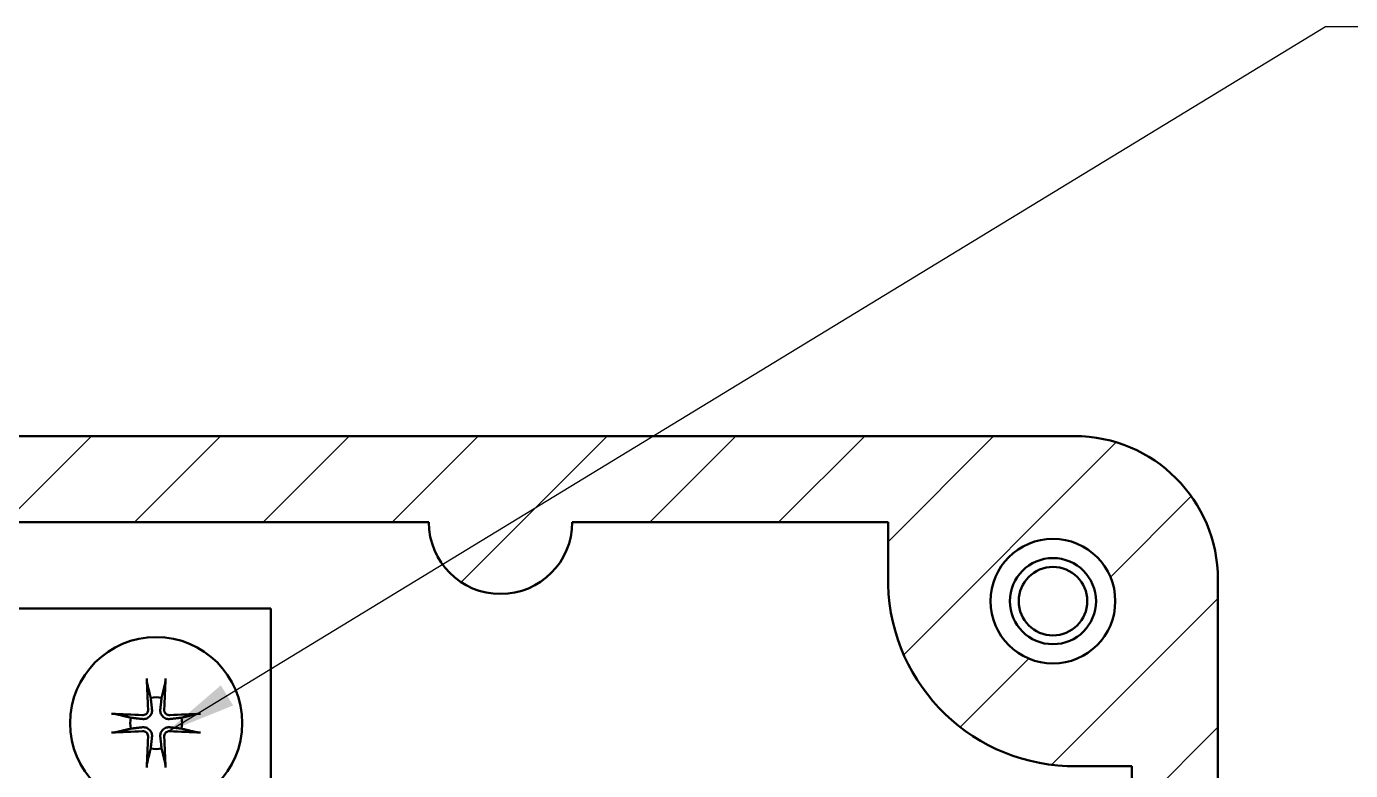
# Model space of a CAD drawing. Header units: millimetres. Extents: x 0 to 841, y 0 to 594.
# Drawn here: x 521.9 to 568.03, y 305.97 to 331.89 of the extents above; entities that cross this region are included whole.
import ezdxf

# ---------------------------------------------------------------- set-up
doc = ezdxf.new("R2010")
doc.units = ezdxf.units.MM
for name, color, linetype, lineweight in [('Hatch (ISO)', 7, 'Continuous', 18), ('Symbol (ISO)', 7, 'Continuous', 25), ('Visible (ISO)', 7, 'Continuous', 50)]:
    doc.layers.add(name, color=color, linetype=linetype, lineweight=lineweight)
doc.styles.add('Note Text (ISO)', font='tahoma.ttf')
doc.dimstyles.new('Default - Method 1b (ISO)$7', dxfattribs={"dimtxt": 3.5, "dimasz": 2.5, "dimexe": 3.175, "dimexo": 0, "dimgap": 0.762, "dimtad": 1, "dimtoh": 1, "dimrnd": 1e-08, "dimtxsty": 'Note Text (ISO)', "dimcen": 0.09, "dimdle": 10, "dimclrd": 256, "dimclre": 256, "dimclrt": 256, "dimazin": 2, "dimtfac": 1, "dimtmove": 0, "dimatfit": 3, "dimfxl": 1, "dimtolj": 1, "dimlwd": -1, "dimlwe": -1, "dimarcsym": 0})

msp = doc.modelspace()

# ---------------------------------------------------------------- hatches: boundary and pattern name
at = {"layer": 'Hatch (ISO)'}
h = msp.add_hatch(dxfattribs=at)
h.set_pattern_fill('ANSI31', color=256, scale=25.4, style=0)
h.set_pattern_definition([(45, (0, 0), (-2.245064, 2.245064), [])])
edge = h.paths.add_edge_path()
edge.add_ellipse((416.288, 307.621), major_axis=(-9.758, 2.186), ratio=1, start_angle=270, end_angle=282.6294)
edge.add_line((416.288, 317.621), (382.416, 317.621))
edge.add_ellipse((382.416, 312.621), major_axis=(-5, 0), ratio=1, start_angle=270, end_angle=360)
edge.add_line((377.416, 312.621), (377.416, 210.621))
edge.add_ellipse((382.416, 210.621), major_axis=(0, -5), ratio=1, start_angle=270, end_angle=360)
edge.add_line((382.416, 205.621), (416.288, 205.621))
edge.add_ellipse((416.288, 215.621), major_axis=(10, 0), ratio=1, start_angle=270, end_angle=282.6294)
edge.add_ellipse((445.416, 85.621), major_axis=(120.242, 26.942), ratio=1, start_angle=64.74122, end_angle=90, ccw=False)
edge.add_ellipse((474.544, 215.621), major_axis=(9.758, -2.186), ratio=1, start_angle=270, end_angle=282.6294)
edge.add_line((474.544, 205.621), (558.416, 205.621))
edge.add_ellipse((558.416, 210.621), major_axis=(5, 0), ratio=1, start_angle=270, end_angle=360)
edge.add_line((563.416, 210.621), (563.416, 312.621))
edge.add_ellipse((558.416, 312.621), major_axis=(0, 5), ratio=1, start_angle=270, end_angle=360)
edge.add_line((558.416, 317.621), (474.544, 317.621))
edge.add_ellipse((474.544, 307.621), major_axis=(-10, 0), ratio=1, start_angle=270, end_angle=282.6294)
edge.add_ellipse((445.416, 437.621), major_axis=(-120.242, -26.942), ratio=1, start_angle=64.74122, end_angle=90, ccw=False)
edge = h.paths.add_edge_path(flags=0)
edge.add_line((388.916, 208.621), (388.916, 210.621))
edge.add_ellipse((382.416, 210.621), major_axis=(0, 6.5), ratio=1, start_angle=270, end_angle=363.5049)
edge.add_line((382.019, 217.108), (380.416, 217.108))
edge.add_line((380.416, 217.108), (380.416, 221.814))
edge.add_spline(control_points=[(380.416, 221.814), (380.416, 222.421), (380.5, 223.145), (380.692, 224.324), (380.822, 224.956), (381.036, 226.225), (381.109, 226.863), (381.109, 228.037), (381.036, 228.675), (380.822, 229.944), (380.692, 230.576), (380.5, 231.755), (380.416, 232.479), (380.416, 233.086)], knot_values=[1.346639, 1.346639, 1.346639, 1.346639, 1.528836, 1.528836, 1.705012, 1.705012, 1.881187, 1.881187, 2.057362, 2.057362, 2.233538, 2.233538, 2.415734, 2.415734, 2.415734, 2.415734], degree=3, periodic=0)
edge.add_line((380.416, 233.086), (380.416, 241.621))
edge.add_ellipse((380.416, 244.121), major_axis=(2.5, 0), ratio=1, start_angle=270, end_angle=450)
edge.add_line((380.416, 246.621), (380.416, 276.621))
edge.add_ellipse((380.416, 279.121), major_axis=(2.5, 0), ratio=1, start_angle=270, end_angle=450)
edge.add_line((380.416, 281.621), (380.416, 306.121))
edge.add_line((380.416, 306.121), (382.489, 306.121))
edge.add_ellipse((382.416, 312.621), major_axis=(6.5, 0.073), ratio=1, start_angle=270, end_angle=359.355)
edge.add_line((388.916, 312.621), (388.916, 314.621))
edge.add_line((388.916, 314.621), (416.288, 314.621))
edge.add_ellipse((416.288, 307.621), major_axis=(7, 0), ratio=1, start_angle=77.3706, end_angle=90, ccw=False)
edge.add_ellipse((445.416, 437.621), major_axis=(123.169, -27.598), ratio=1, start_angle=270, end_angle=279.22446)
edge.add_ellipse((445.416, 311.397), major_axis=(-0.223, -7.497), ratio=1, start_angle=270, end_angle=453.4049)
edge.add_ellipse((445.416, 437.621), major_axis=(126.001, 7.497), ratio=1, start_angle=270, end_angle=279.22446)
edge.add_ellipse((474.544, 307.621), major_axis=(6.831, 1.531), ratio=1, start_angle=77.3706, end_angle=90, ccw=False)
edge.add_line((474.544, 314.621), (535.916, 314.621))
edge.add_ellipse((538.416, 314.621), major_axis=(0, -2.5), ratio=1, start_angle=270, end_angle=450)
edge.add_line((540.916, 314.621), (551.918, 314.621))
edge.add_line((551.918, 314.621), (551.918, 312.445))
edge.add_ellipse((558.416, 312.621), major_axis=(0.176, -6.498), ratio=1, start_angle=270, end_angle=359.0971)
edge.add_line((558.489, 306.121), (560.416, 306.121))
edge.add_line((560.416, 306.121), (560.416, 217.108))
edge.add_line((560.416, 217.108), (558.813, 217.108))
edge.add_ellipse((558.416, 210.621), major_axis=(-6.488, 0.397), ratio=1, start_angle=270, end_angle=361.9571)
edge.add_line((551.918, 210.796), (551.918, 208.621))
edge.add_line((551.918, 208.621), (540.916, 208.621))
edge.add_ellipse((538.416, 208.621), major_axis=(0, 2.5), ratio=1, start_angle=270, end_angle=450)
edge.add_line((535.916, 208.621), (474.544, 208.621))
edge.add_ellipse((474.544, 215.621), major_axis=(-7, 0), ratio=1, start_angle=77.3706, end_angle=90, ccw=False)
edge.add_ellipse((445.416, 85.621), major_axis=(-123.169, 27.598), ratio=1, start_angle=270, end_angle=279.22446)
edge.add_ellipse((445.416, 211.844), major_axis=(0.223, 7.497), ratio=1, start_angle=270, end_angle=453.4049)
edge.add_ellipse((445.416, 85.621), major_axis=(-126.001, -7.497), ratio=1, start_angle=270, end_angle=279.22446)
edge.add_ellipse((416.288, 215.621), major_axis=(-6.831, -1.531), ratio=1, start_angle=77.3706, end_angle=90, ccw=False)
edge.add_line((416.288, 208.621), (388.916, 208.621))
edge = h.paths.add_edge_path(flags=0)
edge.add_ellipse((557.666, 211.371), major_axis=(0, 2.172), ratio=1, start_angle=0, end_angle=360)
edge = h.paths.add_edge_path(flags=0)
edge.add_ellipse((557.666, 311.871), major_axis=(0, 2.172), ratio=1, start_angle=0, end_angle=360)
edge = h.paths.add_edge_path(flags=0)
edge.add_ellipse((383.166, 311.871), major_axis=(0, 2.172), ratio=1, start_angle=0, end_angle=360)
edge = h.paths.add_edge_path(flags=0)
edge.add_ellipse((383.166, 211.371), major_axis=(0, 2.172), ratio=1, start_angle=0, end_angle=360)
edge = h.paths.add_edge_path(flags=0)
edge.add_ellipse((445.416, 214.344), major_axis=(0, 2), ratio=1, start_angle=0, end_angle=360)
edge = h.paths.add_edge_path(flags=0)
edge.add_ellipse((445.416, 308.897), major_axis=(0, 2), ratio=1, start_angle=0, end_angle=360)

# ---------------------------------------------------------------- linework, layer by layer
at = {"layer": 'Visible (ISO)'}
for p, q in [((558.416, 317.621), (474.544, 317.621)), ((474.544, 314.621), (535.916, 314.621)), ((540.916, 314.621), (551.918, 314.621)), ((551.918, 314.621), (551.918, 312.445)), ((563.416, 210.621), (563.416, 312.621)), ((465.416, 311.621), (530.416, 311.621)), ((530.416, 311.621), (530.416, 211.621)), ((558.489, 306.121), (560.416, 306.121)), ((560.416, 306.121), (560.416, 217.108))]:
    msp.add_line(p, q, dxfattribs=at)
for centre, radius in [((557.666, 311.871), 2.172), ((557.666, 311.871), 1.5), ((557.666, 311.871), 1.193), ((526.416, 307.621), 3)]:
    msp.add_circle(centre, radius, dxfattribs=at)
for centre, radius, start, end in [((558.416, 312.621), 5, 0, 90), ((538.416, 314.621), 2.5, 180, 0), ((558.416, 312.621), 6.5, 181.5478, 270.645), ((526.416, 307.621), 0.902, 77.8798, 102.1202), ((526.416, 307.621), 0.902, 167.8798, 192.1202), ((526.416, 307.621), 0.902, 347.8798, 12.1202), ((526.416, 307.621), 0.902, 257.8798, 282.1202)]:
    msp.add_arc(centre, radius, start, end, dxfattribs=at)
for centre, major_axis, start_param, end_param in [((526.62, 307.634), (0.336, -5.195), 4.406467, 4.617896), ((526.212, 307.634), (0.336, 5.195), 4.806882, 5.018311), ((526.403, 307.417), (-5.195, 0.336), 4.806882, 5.018311), ((526.429, 307.417), (-5.195, -0.336), 4.406467, 4.617896), ((526.403, 307.824), (5.195, 0.336), 4.406467, 4.617896), ((526.429, 307.824), (5.195, -0.336), 4.806882, 5.018311), ((526.62, 307.607), (-0.336, -5.195), 4.806882, 5.018311), ((526.212, 307.607), (-0.336, 5.195), 4.406467, 4.617896)]:
    msp.add_ellipse(centre, major_axis=major_axis, ratio=0.087156, start_param=start_param, end_param=end_param, dxfattribs=at)
for points, knots in [([(526.104, 309.002), (526.102, 309.009), (526.1, 309.018), (526.097, 309.04), (526.095, 309.057), (526.092, 309.089), (526.09, 309.11), (526.088, 309.141), (526.087, 309.157), (526.087, 309.171)], [0.04788997, 0.04788997, 0.04788997, 0.04788997, 0.05210485, 0.05210485, 0.05730314, 0.05730314, 0.0625558, 0.0625558, 0.06665641, 0.06665641, 0.06665641, 0.06665641]), ([(526.745, 309.171), (526.745, 309.157), (526.744, 309.141), (526.742, 309.11), (526.74, 309.089), (526.737, 309.057), (526.735, 309.04), (526.732, 309.018), (526.73, 309.009), (526.728, 309.002)], [0.01685823, 0.01685823, 0.01685823, 0.01685823, 0.02095884, 0.02095884, 0.0262115, 0.0262115, 0.03140979, 0.03140979, 0.03562467, 0.03562467, 0.03562467, 0.03562467]), ([(524.866, 307.95), (524.88, 307.949), (524.896, 307.949), (524.927, 307.947), (524.947, 307.945), (524.979, 307.942), (524.996, 307.94), (525.018, 307.936), (525.028, 307.934), (525.034, 307.933)], [0.01685823, 0.01685823, 0.01685823, 0.01685823, 0.02095884, 0.02095884, 0.0262115, 0.0262115, 0.03140979, 0.03140979, 0.03562467, 0.03562467, 0.03562467, 0.03562467]), ([(526.271, 308.103), (526.275, 308.064), (526.272, 308.023), (526.255, 307.963), (526.246, 307.938), (526.219, 307.892), (526.202, 307.87), (526.166, 307.834), (526.144, 307.817), (526.098, 307.791), (526.074, 307.781), (526.014, 307.765), (525.972, 307.761), (525.933, 307.766)], [0.13731162, 0.13731162, 0.13731162, 0.13731162, 0.14973415, 0.14973415, 0.15741051, 0.15741051, 0.16508687, 0.16508687, 0.17276323, 0.17276323, 0.18043959, 0.18043959, 0.19286212, 0.19286212, 0.19286212, 0.19286212]), ([(526.137, 308.095), (526.138, 308.072), (526.135, 308.047), (526.119, 308.001), (526.107, 307.979), (526.076, 307.945), (526.056, 307.929), (526.013, 307.908), (525.988, 307.901), (525.958, 307.899), (525.95, 307.899), (525.942, 307.899)], [0, 0, 0, 0, 0.00692285, 0.00692285, 0.0138457, 0.0138457, 0.02075693, 0.02075693, 0.02766816, 0.02766816, 0.03000447, 0.03000447, 0.03000447, 0.03000447]), ([(526.899, 307.766), (526.86, 307.761), (526.818, 307.765), (526.758, 307.781), (526.734, 307.791), (526.688, 307.817), (526.666, 307.834), (526.63, 307.87), (526.613, 307.892), (526.586, 307.938), (526.577, 307.963), (526.56, 308.023), (526.557, 308.064), (526.561, 308.103)], [0.13731162, 0.13731162, 0.13731162, 0.13731162, 0.14973415, 0.14973415, 0.15741051, 0.15741051, 0.16508687, 0.16508687, 0.17276323, 0.17276323, 0.18043959, 0.18043959, 0.19286212, 0.19286212, 0.19286212, 0.19286212]), ([(526.89, 307.899), (526.867, 307.898), (526.842, 307.901), (526.796, 307.917), (526.775, 307.93), (526.74, 307.961), (526.725, 307.98), (526.703, 308.024), (526.697, 308.048), (526.694, 308.079), (526.694, 308.087), (526.695, 308.095)], [0, 0, 0, 0, 0.00692285, 0.00692285, 0.0138457, 0.0138457, 0.02075693, 0.02075693, 0.02766816, 0.02766816, 0.03000447, 0.03000447, 0.03000447, 0.03000447]), ([(527.798, 307.933), (527.804, 307.934), (527.814, 307.936), (527.836, 307.94), (527.853, 307.942), (527.885, 307.945), (527.905, 307.947), (527.936, 307.949), (527.952, 307.949), (527.966, 307.95)], [0.04788997, 0.04788997, 0.04788997, 0.04788997, 0.05210485, 0.05210485, 0.05730314, 0.05730314, 0.0625558, 0.0625558, 0.06665641, 0.06665641, 0.06665641, 0.06665641]), ([(525.034, 307.308), (525.028, 307.307), (525.018, 307.305), (524.996, 307.302), (524.979, 307.3), (524.947, 307.296), (524.927, 307.295), (524.896, 307.293), (524.88, 307.292), (524.866, 307.291)], [0.04788997, 0.04788997, 0.04788997, 0.04788997, 0.05210485, 0.05210485, 0.05730314, 0.05730314, 0.0625558, 0.0625558, 0.06665641, 0.06665641, 0.06665641, 0.06665641]), ([(525.933, 307.476), (525.972, 307.48), (526.014, 307.476), (526.074, 307.46), (526.098, 307.45), (526.144, 307.424), (526.166, 307.407), (526.202, 307.371), (526.219, 307.349), (526.246, 307.303), (526.255, 307.278), (526.272, 307.219), (526.275, 307.177), (526.271, 307.138)], [0.13731162, 0.13731162, 0.13731162, 0.13731162, 0.14973415, 0.14973415, 0.15741051, 0.15741051, 0.16508687, 0.16508687, 0.17276323, 0.17276323, 0.18043959, 0.18043959, 0.19286212, 0.19286212, 0.19286212, 0.19286212]), ([(525.942, 307.342), (525.965, 307.343), (525.99, 307.34), (526.036, 307.324), (526.057, 307.311), (526.092, 307.281), (526.107, 307.261), (526.129, 307.217), (526.135, 307.193), (526.138, 307.162), (526.138, 307.154), (526.137, 307.146)], [0, 0, 0, 0, 0.00692285, 0.00692285, 0.0138457, 0.0138457, 0.02075693, 0.02075693, 0.02766816, 0.02766816, 0.03000447, 0.03000447, 0.03000447, 0.03000447]), ([(526.561, 307.138), (526.557, 307.177), (526.56, 307.219), (526.577, 307.278), (526.586, 307.303), (526.613, 307.349), (526.63, 307.371), (526.666, 307.407), (526.688, 307.424), (526.734, 307.45), (526.758, 307.46), (526.818, 307.476), (526.86, 307.48), (526.899, 307.476)], [0.13731162, 0.13731162, 0.13731162, 0.13731162, 0.14973415, 0.14973415, 0.15741051, 0.15741051, 0.16508687, 0.16508687, 0.17276323, 0.17276323, 0.18043959, 0.18043959, 0.19286212, 0.19286212, 0.19286212, 0.19286212]), ([(526.695, 307.146), (526.694, 307.169), (526.697, 307.194), (526.713, 307.24), (526.725, 307.262), (526.756, 307.297), (526.776, 307.312), (526.819, 307.334), (526.844, 307.34), (526.874, 307.342), (526.882, 307.342), (526.89, 307.342)], [0, 0, 0, 0, 0.00692285, 0.00692285, 0.0138457, 0.0138457, 0.02075693, 0.02075693, 0.02766816, 0.02766816, 0.03000447, 0.03000447, 0.03000447, 0.03000447]), ([(527.966, 307.291), (527.952, 307.292), (527.936, 307.293), (527.905, 307.295), (527.885, 307.296), (527.853, 307.3), (527.836, 307.302), (527.814, 307.305), (527.804, 307.307), (527.798, 307.308)], [0.01685823, 0.01685823, 0.01685823, 0.01685823, 0.02095884, 0.02095884, 0.0262115, 0.0262115, 0.03140979, 0.03140979, 0.03562467, 0.03562467, 0.03562467, 0.03562467]), ([(526.087, 306.071), (526.087, 306.085), (526.088, 306.1), (526.09, 306.131), (526.092, 306.152), (526.095, 306.184), (526.097, 306.201), (526.1, 306.223), (526.102, 306.232), (526.104, 306.239)], [0.01685823, 0.01685823, 0.01685823, 0.01685823, 0.02095884, 0.02095884, 0.0262115, 0.0262115, 0.03140979, 0.03140979, 0.03562467, 0.03562467, 0.03562467, 0.03562467]), ([(526.728, 306.239), (526.73, 306.232), (526.732, 306.223), (526.735, 306.201), (526.737, 306.184), (526.74, 306.152), (526.742, 306.131), (526.744, 306.1), (526.745, 306.085), (526.745, 306.071)], [0.04788997, 0.04788997, 0.04788997, 0.04788997, 0.05210485, 0.05210485, 0.05730314, 0.05730314, 0.0625558, 0.0625558, 0.06665641, 0.06665641, 0.06665641, 0.06665641])]:
    msp.add_open_spline(points, degree=3, knots=knots, dxfattribs=at)
for points, weights in [([(526.104, 309.002), (526.179, 308.697), (526.227, 308.502)], [1.0041048634, 1.02752924647, 1]), ([(526.605, 308.502), (526.653, 308.697), (526.728, 309.002)], [1, 1.02752924647, 1.0041048634]), ([(526.227, 308.502), (526.255, 308.246), (526.271, 308.103)], [1, 1.35043058172, 1.67338373673]), ([(526.561, 308.103), (526.577, 308.246), (526.605, 308.502)], [1.67338373673, 1.35043058172, 1]), ([(525.534, 307.81), (525.34, 307.858), (525.034, 307.933)], [1, 1.02752923649, 1.00410486201]), ([(525.933, 307.766), (525.79, 307.781), (525.534, 307.81)], [1.67338373673, 1.35043058172, 1]), ([(527.297, 307.81), (527.041, 307.781), (526.899, 307.766)], [1, 1.35043058172, 1.67338373673]), ([(527.798, 307.933), (527.492, 307.858), (527.297, 307.81)], [1.00410486313, 1.02752924454, 1]), ([(525.034, 307.308), (525.34, 307.383), (525.534, 307.431)], [1.00410486313, 1.02752924454, 1]), ([(525.534, 307.431), (525.79, 307.46), (525.933, 307.476)], [1, 1.35043058172, 1.67338373673]), ([(526.899, 307.476), (527.041, 307.46), (527.297, 307.431)], [1.67338373673, 1.35043058172, 1]), ([(527.297, 307.431), (527.492, 307.383), (527.798, 307.308)], [1, 1.02752923661, 1.00410486203]), ([(526.271, 307.138), (526.255, 306.995), (526.227, 306.739)], [1.67338373673, 1.35043058172, 1]), ([(526.605, 306.739), (526.577, 306.995), (526.561, 307.138)], [1, 1.35043058172, 1.67338373673]), ([(526.227, 306.739), (526.179, 306.544), (526.104, 306.239)], [1, 1.02752924648, 1.0041048634]), ([(526.728, 306.239), (526.653, 306.544), (526.605, 306.739)], [1.0041048634, 1.02752924648, 1])]:
    msp.add_rational_spline(points, weights, degree=2, dxfattribs=at)

# ---------------------------------------------------------------- leaders
at = {"layer": 'Symbol (ISO)', "annotation_type": 0, "has_hookline": 1, "hookline_direction": 0, "text_width": 35.009}
msp.add_leader([(526.749, 307.288), (567.163, 331.892), (569.663, 331.892)], dimstyle='Default - Method 1b (ISO)$7', override={"dimtad": 0}, dxfattribs=at)

doc.saveas('drawing.dxf')
